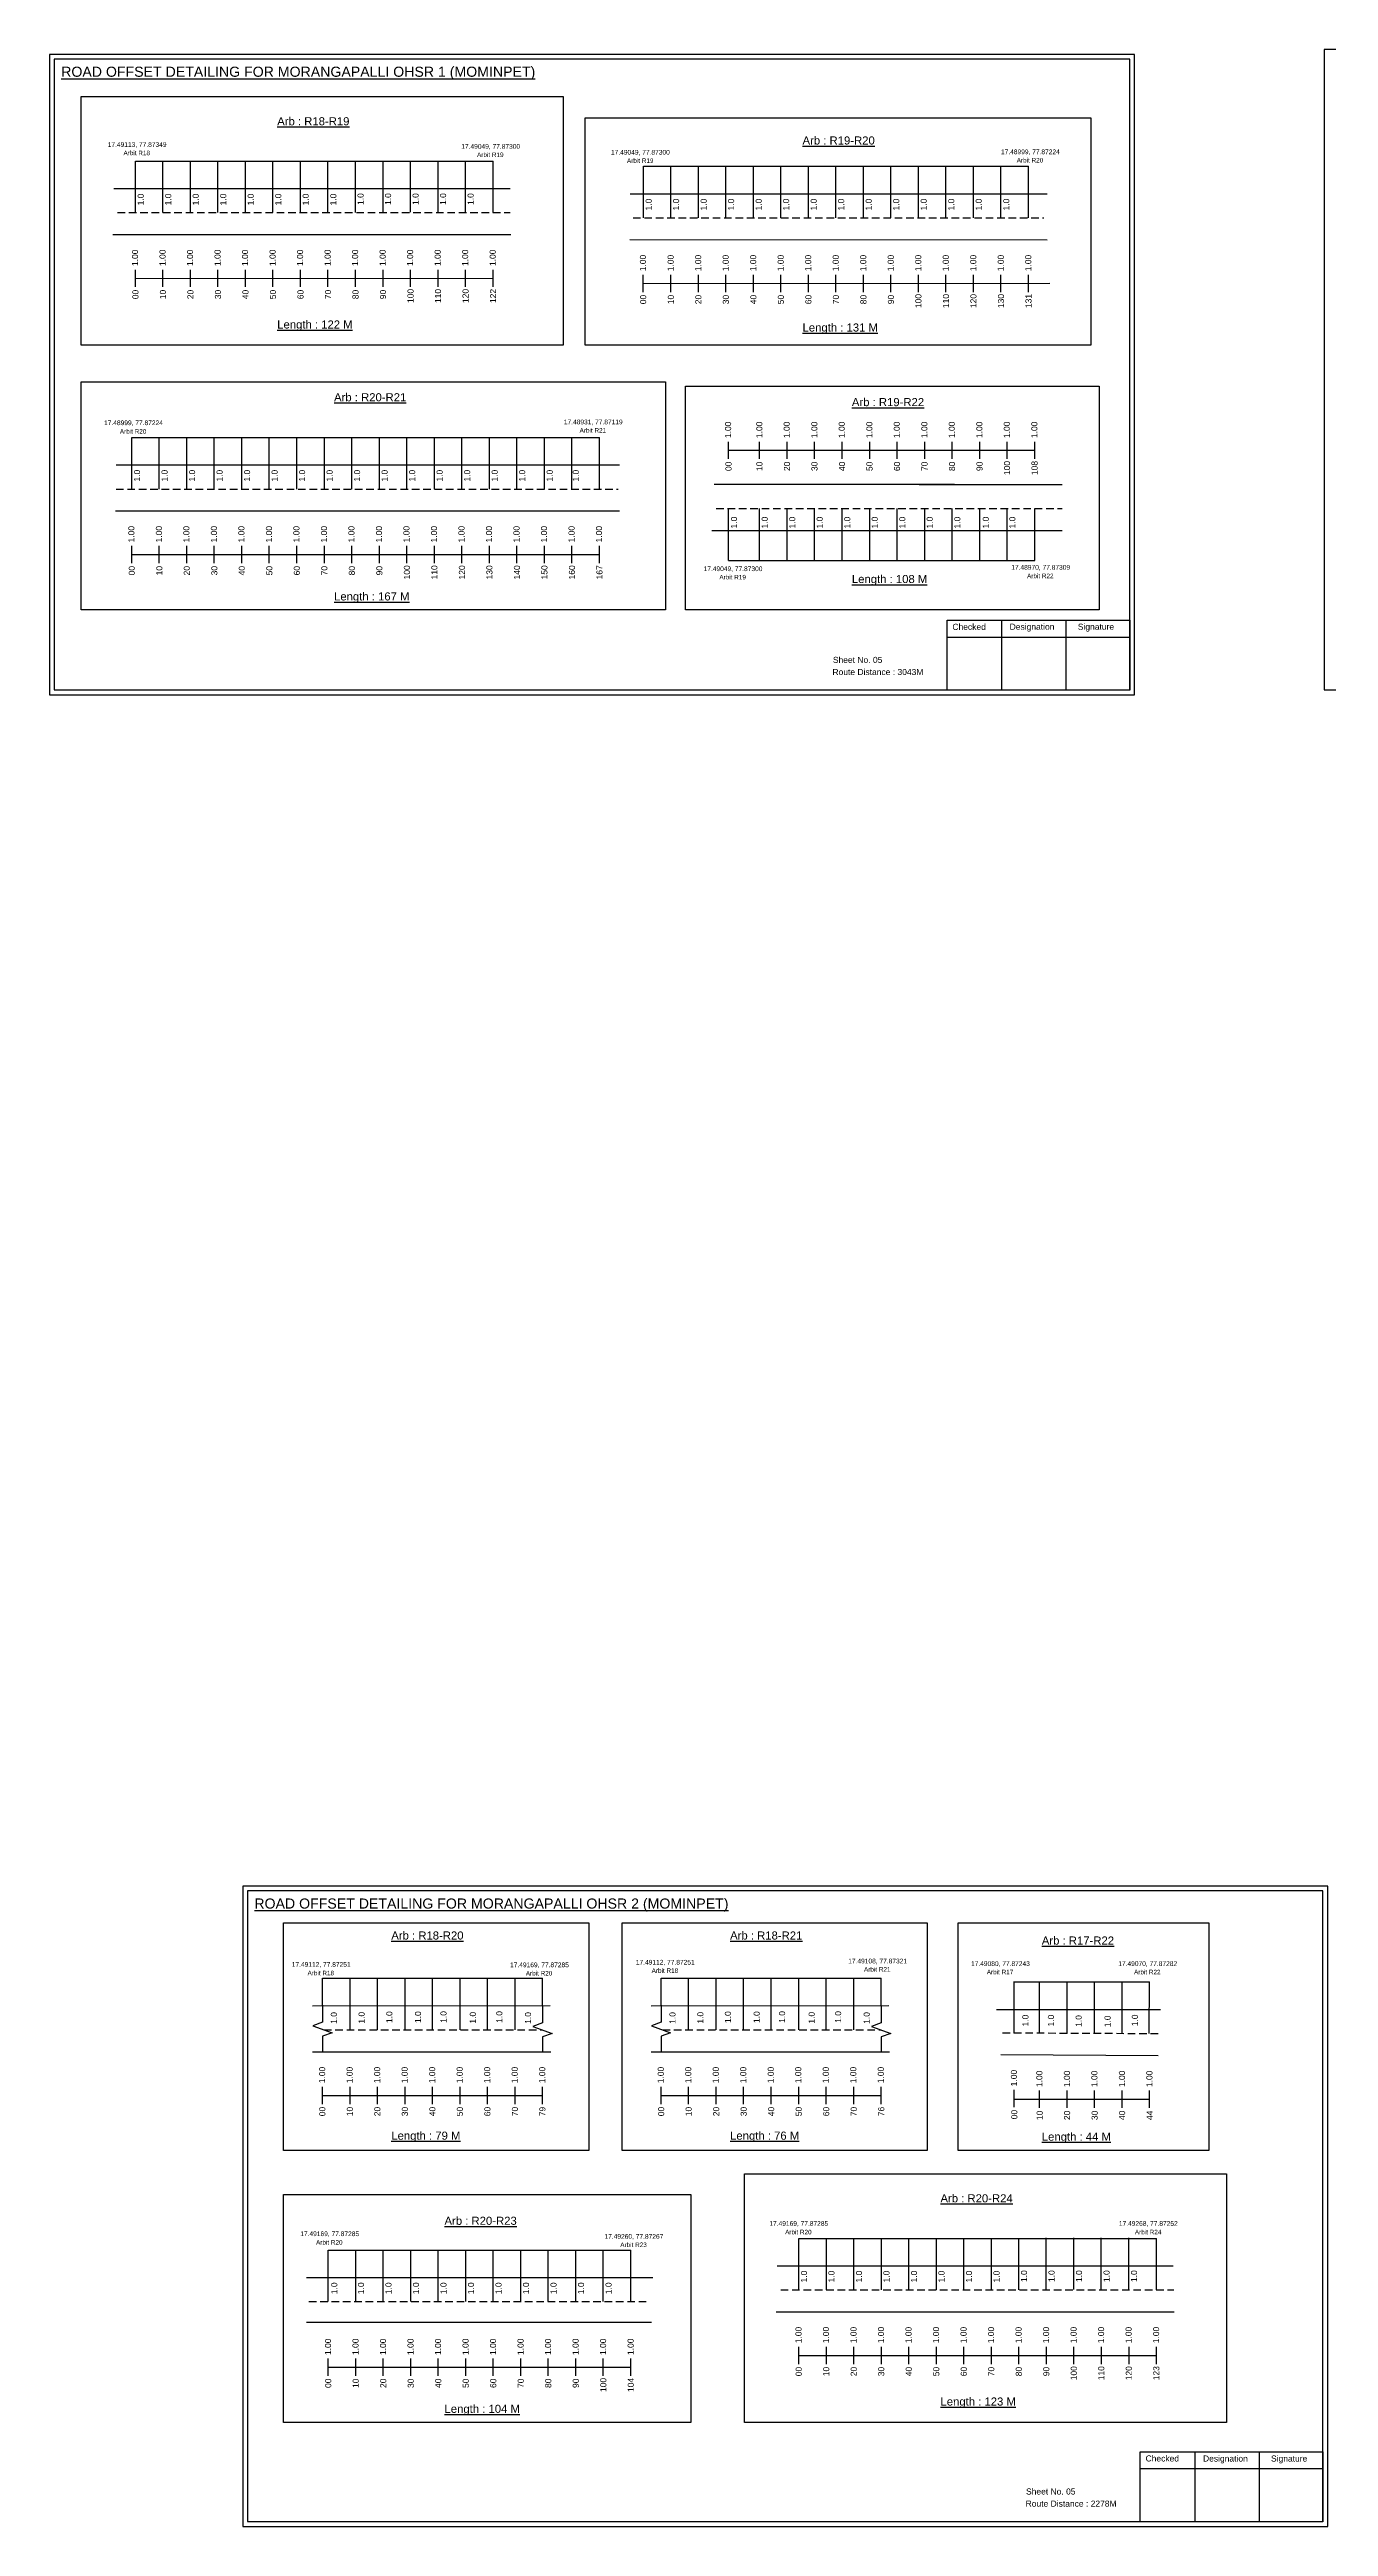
# Model space of a CAD drawing. Header units: inches. Extents: x 2380 to 8136, y 269 to 3641.
# Drawn here: x 5697 to 6329, y 269 to 1494 of the extents above; entities that cross this region are included whole.
import ezdxf

# ---------------------------------------------------------------- set-up
doc = ezdxf.new("R2010")
doc.units = ezdxf.units.IN
doc.header["$MEASUREMENT"] = 0
doc.linetypes.add('DASHED2', pattern=[0.375, 0.25, -0.125])
for name, color, linetype in [('PDF_Geometry', 7, 'Continuous'), ('PDF_Text', 5, 'Continuous'), ('pipe', 5, 'Continuous')]:
    doc.layers.add(name, color=color, linetype=linetype)
doc.styles.add('PDF Arial', font='arial.ttf')
doc.styles.get("Standard").update_dxf_attribs({"font": 'arial.ttf'})

msp = doc.modelspace()

# ---------------------------------------------------------------- linework, layer by layer
at = {"color": 5}
for p, q in [((5739.2, 1439.2), (5916, 1439.2)), ((5990.3, 1436.7), (6180.7, 1436.7)), ((5737.4, 1302.5), (5968.6, 1302.5)), ((6032.4, 1241.7), (6183.8, 1241.7)), ((5831.7, 540.5), (5940.5, 540.5)), ((5999.1, 540.5), (6107.9, 540.5)), ((6173.7, 538.6), (6240.6, 538.6)), ((5834.5, 406), (5984.1, 406)), ((6067.2, 411.8), (6244, 411.8))]:
    msp.add_line(p, q, dxfattribs=at)
for p, q in [((5739.2, 1413.7), (5739.2, 1439.2)), ((5752.8, 1413.7), (5752.8, 1439.2)), ((5766.4, 1413.7), (5766.4, 1439.2)), ((5780, 1413.7), (5780, 1439.2)), ((5793.6, 1413.7), (5793.6, 1439.2)), ((5807.2, 1413.7), (5807.2, 1439.2)), ((5820.8, 1413.7), (5820.8, 1439.2)), ((5834.4, 1413.7), (5834.4, 1439.2)), ((5848, 1413.7), (5848, 1439.2)), ((5861.6, 1413.9), (5861.6, 1439.4)), ((5875.2, 1413.9), (5875.2, 1439.4)), ((5888.8, 1413.9), (5888.8, 1439.4)), ((5902.4, 1413.9), (5902.4, 1439.4)), ((5916, 1413.7), (5916, 1439.2)), ((5990.3, 1411.1), (5990.3, 1436.7)), ((6003.9, 1411.1), (6003.9, 1436.7)), ((6017.5, 1411.1), (6017.5, 1436.7)), ((6031.1, 1411.1), (6031.1, 1436.7)), ((6044.7, 1411.1), (6044.7, 1436.7)), ((6058.3, 1411.1), (6058.3, 1436.7)), ((6071.9, 1411.1), (6071.9, 1436.7)), ((6085.5, 1411.1), (6085.5, 1436.7)), ((6099.1, 1411.1), (6099.1, 1436.7)), ((6112.7, 1411.1), (6112.7, 1436.7)), ((6126.3, 1411.1), (6126.3, 1436.7)), ((6139.9, 1411.1), (6139.9, 1436.7)), ((6153.5, 1411.1), (6153.5, 1436.7)), ((6167.1, 1411.1), (6167.1, 1436.7)), ((6180.7, 1411.1), (6180.7, 1436.7)), ((5728.5, 1425.6), (5924.4, 1425.6)), ((5983.8, 1423), (6189.9, 1423)), ((5728, 1402.9), (5924.8, 1402.9)), ((5983.7, 1400.4), (6189.9, 1400.3)), ((5737.4, 1277), (5737.4, 1302.5)), ((5751, 1277), (5751, 1302.5)), ((5764.6, 1277), (5764.6, 1302.5)), ((5778.2, 1277), (5778.2, 1302.5)), ((5791.8, 1277), (5791.8, 1302.5)), ((5805.4, 1277), (5805.4, 1302.5)), ((5819, 1277), (5819, 1302.5)), ((5832.6, 1277), (5832.6, 1302.5)), ((5846.2, 1277), (5846.2, 1302.5)), ((5859.8, 1277), (5859.8, 1302.5)), ((5873.4, 1277), (5873.4, 1302.5)), ((5887, 1277), (5887, 1302.5)), ((5900.6, 1277), (5900.6, 1302.5)), ((5914.2, 1277), (5914.2, 1302.5)), ((5927.8, 1277), (5927.8, 1302.5)), ((5941.4, 1277), (5941.4, 1302.5)), ((5955, 1277), (5955, 1302.5)), ((5968.6, 1277), (5968.6, 1302.5)), ((5729.6, 1288.9), (5819, 1288.9)), ((5819, 1288.9), (5968.6, 1288.9)), ((5968.6, 1288.9), (5978.5, 1288.9)), ((6144.2, 1279.2), (6025.3, 1279.2)), ((6126.7, 1279.2), (6197.4, 1279.2)), ((5729.3, 1266.2), (5978.5, 1266.2)), ((6032.4, 1241.7), (6032.4, 1267.3)), ((6047.8, 1241.7), (6047.8, 1267.3)), ((6061.4, 1241.7), (6061.4, 1267.3)), ((6075, 1241.7), (6075, 1267.3)), ((6088.6, 1241.7), (6088.6, 1267.3)), ((6102.2, 1241.7), (6102.2, 1267.3)), ((6115.8, 1241.7), (6115.8, 1267.3)), ((6129.4, 1241.7), (6129.4, 1267.3)), ((6143, 1241.7), (6143, 1267.3)), ((6156.6, 1241.7), (6156.6, 1267.3)), ((6170.2, 1241.7), (6170.2, 1267.3)), ((6183.8, 1241.7), (6183.8, 1267.3)), ((6024.1, 1256.5), (6197.4, 1256.5)), ((5831.7, 526.8), (5831.7, 540.5)), ((5845.3, 514.9), (5845.3, 540.5)), ((5858.9, 514.9), (5858.9, 540.5)), ((5872.5, 514.9), (5872.5, 540.5)), ((5886.1, 514.9), (5886.1, 540.5)), ((5899.7, 514.9), (5899.7, 540.5)), ((5913.3, 514.9), (5913.3, 540.5)), ((5926.9, 514.9), (5926.9, 540.5)), ((5940.5, 526.8), (5940.5, 540.5)), ((5999.1, 526.8), (5999.1, 540.5)), ((6012.7, 514.9), (6012.7, 540.5)), ((6026.3, 514.9), (6026.3, 540.5)), ((6039.9, 514.9), (6039.9, 540.5)), ((6053.5, 514.9), (6053.5, 540.5)), ((6067.1, 514.9), (6067.1, 540.5)), ((6080.7, 514.9), (6080.7, 540.5)), ((6094.3, 514.9), (6094.3, 540.5)), ((6107.9, 526.8), (6107.9, 540.5)), ((5826.7, 526.8), (5944.3, 526.9)), ((5994.1, 526.8), (6111.7, 526.9)), ((6173.7, 513.3), (6173.7, 538.9)), ((6186.2, 513.3), (6186.2, 538.6)), ((6199.8, 513.2), (6199.8, 538.6)), ((6213.4, 513.3), (6213.4, 538.6)), ((6227, 513), (6227, 538.6)), ((6240.4, 513.1), (6240.6, 538.6)), ((6245.9, 524.9), (6164.9, 524.9)), ((5826.8, 504.1), (5944.6, 504.1)), ((5994.2, 504.1), (6112, 504.1)), ((6167.1, 502.7), (6244.9, 502.3)), ((5834.5, 380.5), (5834.5, 406)), ((5848.1, 380.5), (5848.1, 406)), ((5861.7, 380.5), (5861.7, 406)), ((5875.3, 380.5), (5875.3, 406)), ((5888.9, 380.5), (5888.9, 406)), ((5902.5, 380.5), (5902.5, 406)), ((5916.1, 380.5), (5916.1, 406)), ((5929.7, 380.5), (5929.7, 406)), ((5943.3, 380.5), (5943.3, 406)), ((5956.9, 380.5), (5956.9, 406)), ((5970.5, 380.5), (5970.5, 406)), ((5984.1, 380.5), (5984.1, 406)), ((6067.2, 386.3), (6067.2, 411.8)), ((6080.8, 386.3), (6080.8, 411.8)), ((6094.4, 386.3), (6094.4, 411.8)), ((6108, 386.3), (6108, 411.8)), ((6121.6, 386.3), (6121.6, 411.8)), ((6135.2, 386.3), (6135.2, 411.8)), ((6148.8, 386.3), (6148.8, 411.8)), ((6162.4, 386.3), (6162.4, 411.8)), ((6176, 386.3), (6176, 411.8)), ((6189.5, 386.5), (6189.5, 412)), ((6203.1, 386.5), (6203.1, 412)), ((6216.7, 386.5), (6216.7, 412)), ((6230.3, 386.5), (6230.3, 412)), ((6244, 386.3), (6244, 411.8)), ((5823.7, 392.4), (5995, 392.4)), ((6056.5, 398.2), (6252.3, 398.2)), ((5994.3, 370.2), (5823.7, 370.2)), ((6055.9, 375.5), (6252.7, 375.5))]:
    msp.add_line(p, q)
at = {"linetype": 'DASHED2', "ltscale": 15}
for p, q in [((5730.3, 1413.7), (5924.5, 1413.7)), ((5985.2, 1411.1), (6188.3, 1411.1)), ((5729.6, 1277), (5977.8, 1276.9)), ((6026.3, 1267.3), (6197.4, 1267.3)), ((5832.4, 514.9), (5940.5, 514.9)), ((5999.8, 514.9), (6107.9, 514.9)), ((6167.9, 513.5), (6246.1, 513.1)), ((5824.9, 380.5), (5992.5, 380.5)), ((6058.2, 386.3), (6252.5, 386.3))]:
    msp.add_line(p, q, dxfattribs=at)
at = {"color": 217, "true_color": 0x93278f}
for p, q in [((5739.2, 1377), (5739.2, 1385.5)), ((5752.8, 1377), (5752.8, 1385.5)), ((5766.4, 1377), (5766.4, 1385.5)), ((5780, 1377), (5780, 1385.5)), ((5793.6, 1377), (5793.6, 1385.5)), ((5807.2, 1377), (5807.2, 1385.5)), ((5820.8, 1377), (5820.8, 1385.5)), ((5834.4, 1377), (5834.4, 1385.5)), ((5848, 1377), (5848, 1385.5)), ((5861.6, 1377), (5861.6, 1385.5)), ((5875.2, 1377), (5875.2, 1385.5)), ((5888.8, 1377), (5888.8, 1385.5)), ((5902.4, 1377), (5902.4, 1385.5)), ((5916, 1377), (5916, 1385.5)), ((5739.2, 1381.2), (5916, 1381.3)), ((5990.2, 1374.4), (5990.2, 1383)), ((5990.2, 1378.7), (6191.3, 1378.8)), ((6003.9, 1374.4), (6003.9, 1383)), ((6017.5, 1374.4), (6017.5, 1383)), ((6031.1, 1374.4), (6031.1, 1383)), ((6044.7, 1374.4), (6044.7, 1383)), ((6058.3, 1374.4), (6058.3, 1383)), ((6071.9, 1374.4), (6071.9, 1383)), ((6085.5, 1374.4), (6085.5, 1383)), ((6099.1, 1374.4), (6099.1, 1383)), ((6112.7, 1374.4), (6112.7, 1383)), ((6126.3, 1374.4), (6126.3, 1383)), ((6139.9, 1374.4), (6139.9, 1383)), ((6153.5, 1374.4), (6153.5, 1383)), ((6167.1, 1374.4), (6167.1, 1383)), ((6180.7, 1374.4), (6180.7, 1383)), ((6032.4, 1291.9), (6032.4, 1300.4)), ((6047.8, 1291.9), (6047.8, 1300.4)), ((6061.4, 1291.9), (6061.4, 1300.4)), ((6075, 1291.9), (6075, 1300.4)), ((6088.6, 1291.9), (6088.6, 1300.4)), ((6102.2, 1291.9), (6102.2, 1300.4)), ((6115.8, 1291.9), (6115.8, 1300.4)), ((6129.4, 1291.9), (6129.4, 1300.4)), ((6143, 1291.9), (6143, 1300.4)), ((6156.6, 1291.9), (6156.6, 1300.4)), ((6170.2, 1291.9), (6170.2, 1300.4)), ((6183.8, 1291.9), (6183.8, 1300.4)), ((6032.4, 1296.2), (6183.8, 1296.2)), ((5737.4, 1240.3), (5737.4, 1248.9)), ((5737.4, 1244.6), (5968.6, 1244.6)), ((5751, 1240.3), (5751, 1248.9)), ((5764.6, 1240.3), (5764.6, 1248.9)), ((5778.2, 1240.3), (5778.2, 1248.9)), ((5791.8, 1240.3), (5791.8, 1248.9)), ((5805.4, 1240.3), (5805.4, 1248.9)), ((5819, 1240.3), (5819, 1248.9)), ((5832.6, 1240.3), (5832.6, 1248.9)), ((5846.2, 1240.3), (5846.2, 1248.9)), ((5859.8, 1240.3), (5859.8, 1248.9)), ((5873.4, 1240.3), (5873.4, 1248.9)), ((5887, 1240.3), (5887, 1248.9)), ((5900.6, 1240.3), (5900.6, 1248.9)), ((5914.2, 1240.3), (5914.2, 1248.9)), ((5927.8, 1240.3), (5927.8, 1248.9)), ((5941.4, 1240.3), (5941.4, 1248.9)), ((5955, 1240.3), (5955, 1248.9)), ((5968.6, 1240.3), (5968.6, 1248.9)), ((5831.7, 478.2), (5831.7, 486.8)), ((5831.7, 482.5), (5940.5, 482.5)), ((5845.3, 478.2), (5845.3, 486.8)), ((5858.9, 478.2), (5858.9, 486.8)), ((5872.5, 478.2), (5872.5, 486.8)), ((5886.1, 478.2), (5886.1, 486.8)), ((5899.7, 478.2), (5899.7, 486.8)), ((5913.3, 478.2), (5913.3, 486.8)), ((5926.9, 478.2), (5926.9, 486.8)), ((5940.5, 478.2), (5940.5, 486.8)), ((5999.1, 478.2), (5999.1, 486.8)), ((5999.1, 482.5), (6107.9, 482.5)), ((6012.7, 478.2), (6012.7, 486.8)), ((6026.3, 478.2), (6026.3, 486.8)), ((6039.9, 478.2), (6039.9, 486.8)), ((6053.5, 478.2), (6053.5, 486.8)), ((6067.1, 478.2), (6067.1, 486.8)), ((6080.7, 478.2), (6080.7, 486.8)), ((6094.3, 478.2), (6094.3, 486.8)), ((6107.9, 478.2), (6107.9, 486.8)), ((6173.7, 476.7), (6173.7, 485.3)), ((6173.7, 480.6), (6240.6, 480.6)), ((6186.2, 476.3), (6186.2, 484.9)), ((6199.8, 476.3), (6199.8, 484.9)), ((6213.4, 476.3), (6213.4, 484.9)), ((6227, 476.3), (6227, 484.9)), ((6240.6, 476.3), (6240.6, 484.9)), ((6067.2, 349.6), (6067.2, 358.2)), ((6080.8, 349.6), (6080.8, 358.2)), ((6094.4, 349.6), (6094.4, 358.2)), ((6108, 349.6), (6108, 358.2)), ((6121.6, 349.6), (6121.6, 358.2)), ((6135.2, 349.6), (6135.2, 358.2)), ((6148.8, 349.6), (6148.8, 358.2)), ((6162.4, 349.6), (6162.4, 358.2)), ((6176, 349.6), (6176, 358.2)), ((6189.6, 349.6), (6189.6, 358.2)), ((6203.2, 349.6), (6203.2, 358.2)), ((6216.8, 349.6), (6216.8, 358.2)), ((6230.4, 349.6), (6230.4, 358.2)), ((6244, 349.6), (6244, 358.2)), ((5834.5, 343.8), (5834.5, 352.4)), ((5834.5, 348.1), (5984.1, 348.1)), ((5848.1, 343.8), (5848.1, 352.4)), ((5861.7, 343.8), (5861.7, 352.4)), ((5875.3, 343.8), (5875.3, 352.4)), ((5888.9, 343.8), (5888.9, 352.4)), ((5902.5, 343.8), (5902.5, 352.4)), ((5916.1, 343.8), (5916.1, 352.4)), ((5929.7, 343.8), (5929.7, 352.4)), ((5943.3, 343.8), (5943.3, 352.4)), ((5956.9, 343.8), (5956.9, 352.4)), ((5970.5, 343.8), (5970.5, 352.4)), ((5984.1, 343.8), (5984.1, 352.4)), ((6067.2, 353.9), (6244, 353.9))]:
    msp.add_line(p, q, dxfattribs=at)
for points in [[(5961.6, 1460.6), (6211.5, 1460.6), (6211.5, 1348.2), (5961.6, 1348.2)], [(5712.3, 1330), (6001.3, 1330), (6001.3, 1217.3), (5712.3, 1217.3)], [(6011.1, 1327.8), (6215.6, 1327.8), (6215.6, 1217.3), (6011.1, 1217.3)], [(5812.4, 567.9), (5963.3, 567.9), (5963.3, 455.3), (5812.4, 455.3)], [(5979.9, 567.9), (6130.7, 567.9), (6130.7, 455.3), (5979.9, 455.3)], [(6146, 567.9), (6269.8, 567.9), (6269.8, 455.3), (6146, 455.3)], [(5812.4, 433.5), (6013.7, 433.5), (6013.7, 320.8), (5812.4, 320.8)]]:
    msp.add_lwpolyline(points, close=True)
at = {"linetype": 'Continuous'}
for points in [[(5831.7, 527.1), (5831.7, 518.7), (5826.9, 516.9), (5836.4, 513.5), (5831.7, 511.8), (5831.7, 504.4)], [(5940.5, 526.8), (5940.5, 518.4), (5935.7, 516.6), (5945.2, 513.2), (5940.5, 511.5), (5940.5, 504.1)], [(5999.1, 527.1), (5999.1, 518.7), (5994.3, 516.9), (6003.8, 513.5), (5999.1, 511.8), (5999.1, 504.4)], [(6107.9, 526.8), (6107.9, 518.4), (6103.1, 516.6), (6112.6, 513.2), (6107.9, 511.5), (6107.9, 504.1)]]:
    msp.add_lwpolyline(points, dxfattribs=at)
at = {"layer": 'PDF_Geometry'}
for points in [[(5696.8, 1492), (5696.8, 1175.2), (6233.2, 1175.2), (6233.2, 1492)], [(5699.1, 1489.6), (5699.1, 1177.7), (6230.8, 1177.7), (6230.8, 1489.6)], [(6326.9, 1494.4), (6326.9, 1177.7), (6863.4, 1177.7), (6863.4, 1494.4)], [(5792.3, 586), (5792.3, 269.3), (6328.7, 269.3), (6328.7, 586)], [(5794.6, 583.7), (5794.6, 271.7), (6326.3, 271.7), (6326.3, 583.7)]]:
    msp.add_lwpolyline(points, close=True, dxfattribs=at)
at = {"layer": 'PDF_Geometry', "color": 242, "true_color": 0xcc1f26}
for points in [[(6230.8, 1177.6), (6140.5, 1177.6), (6140.5, 1212.2), (6230.8, 1212.2)], [(6326.3, 271.6), (6236, 271.6), (6236, 306.2), (6326.3, 306.2)]]:
    msp.add_lwpolyline(points, close=True, dxfattribs=at)
for points in [[(6140.5, 1203.8), (6230.8, 1203.8)], [(6167.4, 1212.2), (6167.4, 1177.6)], [(6199.2, 1212.2), (6199.2, 1177.6)], [(6236, 297.9), (6326.3, 297.9)], [(6263, 306.2), (6263, 271.6)], [(6294.7, 306.2), (6294.7, 271.6)]]:
    msp.add_lwpolyline(points, dxfattribs=at)
at = {"layer": 'pipe', "color": 0}
for points in [[(5712.3, 1471.1), (5950.6, 1471.1), (5950.6, 1348.2), (5712.3, 1348.2)], [(6040.3, 443.7), (6278.6, 443.7), (6278.6, 320.8), (6040.3, 320.8)]]:
    msp.add_lwpolyline(points, close=True, dxfattribs=at)

# ---------------------------------------------------------------- texts
at = {"color": 242, "true_color": 0xcd2027}
for s, height, p in [('%%UROAD OFFSET DETAILING FOR MORANGAPALLI OHSR 1 (MOMINPET)', 5, (5702.5, 1480.9)), ('%%UArb : R18-R19', 4, (5809.3, 1456.9)), ('%%UArb : R19-R20', 4, (6069, 1447.4)), ('%%ULength : 122 M', 4, (5809.3, 1356.4)), ('%%ULength : 131 M', 4, (6069, 1354.9)), ('%%UArb : R20-R21', 4, (5837.4, 1320.4)), ('%%UArb : R19-R22', 4, (6093.4, 1318)), ('%%ULength : 167 M', 4, (5837.4, 1221.9)), ('%%ULength : 108 M', 4, (6093.4, 1230.5)), ('%%UROAD OFFSET DETAILING FOR MORANGAPALLI OHSR 2 (MOMINPET)', 5, (5798, 574.9)), ('%%UArb : R18-R20', 4, (5865.7, 559.6)), ('%%UArb : R18-R21', 4, (6033.2, 559.6)), ('%%UArb : R17-R22', 4, (6187.3, 557.1)), ('%%ULength : 79 M', 4, (5865.7, 460.6)), ('%%ULength : 76 M', 4, (6033.2, 460.6)), ('%%ULength : 44 M', 4, (6187.3, 460.1)), ('%%UArb : R20-R24', 4, (6137.2, 429.6)), ('%%UArb : R20-R23', 4, (5892, 418.5)), ('%%ULength : 123 M', 4, (6137.2, 329.1)), ('%%ULength : 104 M', 4, (5892, 325.5))]:
    msp.add_text(s, height=height, dxfattribs=at).set_placement(p)
at = {"color": 5}
for s, height, p in [('17.49113, 77.87349', 2.34, (5725.5, 1446.2)), ('17.49049, 77.87300', 2.34, (5900.3, 1445.3)), ('Arbit R18', 2.25, (5733.3, 1442.1)), ('Arbit R19', 2.25, (5908.1, 1441.2)), ('17.49049, 77.87300', 2.34, (5974.3, 1442.4)), ('Arbit R19', 2.25, (5982.2, 1438.3)), ('17.48999, 77.87224', 2.34, (6167.1, 1442.6)), ('Arbit R20', 2.25, (6174.9, 1438.5)), ('17.48999, 77.87224', 2.34, (5723.7, 1308.6)), ('17.48931, 77.87119', 2.34, (5951, 1309)), ('Arbit R20', 2.25, (5731.5, 1304.4)), ('Arbit R21', 2.25, (5958.8, 1304.9)), ('17.49049, 77.87300', 2.34, (6020.1, 1236.4)), ('17.48970, 77.87309', 2.34, (6172.2, 1237.1)), ('Arbit R19', 2.25, (6027.9, 1232.3)), ('Arbit R22', 2.25, (6180, 1232.9)), ('17.49112, 77.87251', 2.34, (5816.5, 546.1)), ('Arbit R18', 2.25, (5824.3, 541.9)), ('17.49169, 77.87285', 2.34, (5924.4, 545.9)), ('Arbit R20', 2.25, (5932.2, 541.8)), ('17.49112, 77.87251', 2.34, (5986.6, 547.2)), ('Arbit R18', 2.25, (5994.4, 543.1)), ('17.49108, 77.87321', 2.34, (6091.6, 547.8)), ('Arbit R21', 2.25, (6099.4, 543.7)), ('17.49080, 77.87243', 2.34, (6152.3, 546.5)), ('Arbit R17', 2.25, (6160.1, 542.4)), ('17.49070, 77.87282', 2.34, (6225.1, 546.5)), ('Arbit R22', 2.25, (6232.9, 542.4)), ('17.49169, 77.87285', 2.34, (6052.6, 418)), ('17.49268, 77.87252', 2.34, (6225.4, 418)), ('17.49169, 77.87285', 2.34, (5820.7, 412.9)), ('Arbit R20', 2.25, (5828.5, 408.7)), ('17.49260, 77.87267', 2.34, (5971.1, 411.6)), ('Arbit R23', 2.25, (5978.9, 407.5)), ('Arbit R20', 2.25, (6060.4, 413.8)), ('Arbit R24', 2.25, (6233.3, 413.8))]:
    msp.add_text(s, height=height, dxfattribs=at).set_placement(p)
for p in [(5743.3, 1417.3), (5756.9, 1417.3), (5770.5, 1417.3), (5784.1, 1417.3), (5797.7, 1417.3), (5811.3, 1417.3), (5824.9, 1417.3), (5838.5, 1417.3), (5852, 1417.5), (5865.6, 1417.5), (5879.2, 1417.5), (5892.8, 1417.5), (5906.4, 1417.5), (5994.4, 1414.8), (6008, 1414.8), (6021.6, 1414.8), (6035.2, 1414.8), (6048.8, 1414.8), (6062.4, 1414.8), (6076, 1414.8), (6089.6, 1414.8), (6103.2, 1414.8), (6116.8, 1414.8), (6130.4, 1414.8), (6144, 1414.8), (6157.6, 1414.8), (6171.2, 1414.8), (5741.5, 1280.7), (5755.1, 1280.7), (5768.7, 1280.7), (5782.3, 1280.7), (5795.9, 1280.7), (5809.5, 1280.7), (5823.1, 1280.7), (5836.7, 1280.7), (5850.3, 1280.7), (5863.9, 1280.7), (5877.5, 1280.7), (5891.1, 1280.7), (5904.7, 1280.7), (5918.3, 1280.7), (5931.9, 1280.7), (5945.5, 1280.7), (5958.4, 1280.7), (6036.6, 1257.5), (6051.8, 1257.5), (6065.4, 1257.5), (6079, 1257.5), (6092.6, 1257.5), (6106.2, 1257.5), (6119.8, 1257.5), (6133.4, 1257.5), (6147, 1257.5), (6161.1, 1257.5), (6174.2, 1257.5), (5838.8, 517.9), (5852.5, 518), (5866.2, 518.3), (5880.4, 518.3), (5893, 518.4), (5907.5, 518), (5920.6, 518.4), (5934.8, 517.9), (6006.2, 517.9), (6020, 518), (6033.6, 518.3), (6047.8, 518.3), (6060.4, 518.4), (6075, 518), (6088.1, 518.4), (6102.2, 517.9), (6180.7, 516.6), (6193.3, 516.6), (6207, 516.4), (6221.3, 516.2), (6234.8, 516.7), (6071.2, 390), (6084.8, 390), (6098.4, 390), (6112, 390), (6125.6, 390), (6139.2, 390), (6152.8, 390), (6166.4, 390), (6180, 390.2), (6193.6, 390.2), (6207.2, 390.2), (6220.8, 390.2), (6234.4, 390.2), (5839, 384.2), (5852.2, 384.2), (5865.8, 384.2), (5879.4, 384.2), (5893, 384.2), (5906.6, 384.2), (5920.2, 384.2), (5933.8, 384.2), (5947.4, 384.2), (5961, 384.2), (5974.6, 384.2)]:
    msp.add_text('1.0', height=3, rotation=90).set_placement(p)
at = {"color": 217, "true_color": 0x93278f}
for s, p in [('1.00', (5740.5, 1387.3)), ('1.00', (5754.1, 1387.3)), ('1.00', (5767.7, 1387.3)), ('1.00', (5781.3, 1387.3)), ('1.00', (5794.9, 1387.3)), ('1.00', (5808.5, 1387.3)), ('1.00', (5822.1, 1387.3)), ('1.00', (5835.7, 1387.3)), ('1.00', (5849.3, 1387.3)), ('1.00', (5862.9, 1387.3)), ('1.00', (5876.5, 1387.3)), ('1.00', (5890.1, 1387.3)), ('1.00', (5903.7, 1387.3)), ('1.00', (5917.3, 1387.3)), ('1.00', (5991.6, 1384.7)), ('1.00', (6005.3, 1384.7)), ('1.00', (6018.9, 1384.7)), ('1.00', (6032.5, 1384.7)), ('1.00', (6046.1, 1384.7)), ('1.00', (6059.7, 1384.7)), ('1.00', (6073.3, 1384.7)), ('1.00', (6086.9, 1384.7)), ('1.00', (6100.5, 1384.7)), ('1.00', (6114.1, 1384.7)), ('1.00', (6127.7, 1384.7)), ('1.00', (6141.3, 1384.7)), ('1.00', (6154.9, 1384.7)), ('1.00', (6168.5, 1384.7)), ('1.00', (6182.1, 1384.7)), ('00', (5740.7, 1370.9)), ('10', (5754.3, 1370.9)), ('20', (5767.9, 1370.9)), ('30', (5781.5, 1370.9)), ('40', (5795.1, 1370.9)), ('50', (5808.7, 1370.9)), ('60', (5822.3, 1370.9)), ('70', (5835.9, 1370.9)), ('80', (5849.5, 1370.9)), ('90', (5863.1, 1370.9)), ('100', (5876.7, 1369)), ('110', (5890.3, 1369)), ('120', (5903.9, 1369)), ('122', (5917.5, 1369)), ('00', (5991.7, 1368.4)), ('10', (6005.4, 1368.4)), ('20', (6019, 1368.4)), ('30', (6032.6, 1368.4)), ('40', (6046.2, 1368.4)), ('50', (6059.8, 1368.4)), ('60', (6073.4, 1368.4)), ('70', (6087, 1368.4)), ('80', (6100.6, 1368.4)), ('90', (6114.2, 1368.4)), ('100', (6127.8, 1366.5)), ('110', (6141.4, 1366.5)), ('120', (6155, 1366.5)), ('130', (6168.6, 1366.5)), ('131', (6182.2, 1366.5)), ('1.00', (6033.7, 1302.2)), ('1.00', (6049.1, 1302.2)), ('1.00', (6062.7, 1302.2)), ('1.00', (6076.3, 1302.2)), ('1.00', (6089.9, 1302.2)), ('1.00', (6103.5, 1302.2)), ('1.00', (6117.1, 1302.2)), ('1.00', (6130.7, 1302.2)), ('1.00', (6144.3, 1302.2)), ('1.00', (6157.9, 1302.2)), ('1.00', (6171.5, 1302.2)), ('1.00', (6185.1, 1302.2)), ('00', (6033.9, 1285.9)), ('10', (6049.2, 1285.9)), ('20', (6062.8, 1285.9)), ('30', (6076.4, 1285.9)), ('40', (6090, 1285.9)), ('50', (6103.6, 1285.9)), ('60', (6117.2, 1285.9)), ('70', (6130.8, 1285.9)), ('80', (6144.4, 1285.9)), ('90', (6158, 1285.9)), ('100', (6171.6, 1283.9)), ('108', (6185.2, 1283.9)), ('1.00', (5738.7, 1250.6)), ('1.00', (5752.3, 1250.6)), ('1.00', (5765.9, 1250.6)), ('1.00', (5779.5, 1250.6)), ('1.00', (5793.1, 1250.6)), ('1.00', (5806.7, 1250.6)), ('1.00', (5820.3, 1250.6)), ('1.00', (5833.9, 1250.6)), ('1.00', (5847.5, 1250.6)), ('1.00', (5861.1, 1250.6)), ('1.00', (5874.7, 1250.6)), ('1.00', (5888.3, 1250.6)), ('1.00', (5901.9, 1250.6)), ('1.00', (5915.5, 1250.6)), ('1.00', (5929.1, 1250.6)), ('1.00', (5942.7, 1250.6)), ('1.00', (5956.3, 1250.6)), ('1.00', (5969.9, 1250.6)), ('00', (5738.9, 1234.3)), ('10', (5752.5, 1234.3)), ('20', (5766.1, 1234.3)), ('30', (5779.7, 1234.3)), ('40', (5793.3, 1234.3)), ('50', (5806.9, 1234.3)), ('60', (5820.5, 1234.3)), ('70', (5834.1, 1234.3)), ('80', (5847.7, 1234.3)), ('90', (5861.3, 1234.3)), ('100', (5874.9, 1232.3)), ('110', (5888.5, 1232.3)), ('120', (5902.1, 1232.3)), ('130', (5915.7, 1232.3)), ('140', (5929.3, 1232.3)), ('150', (5942.9, 1232.3)), ('160', (5956.5, 1232.3)), ('167', (5970.1, 1232.3)), ('1.00', (5833, 488.5)), ('1.00', (5846.6, 488.5)), ('1.00', (5860.2, 488.5)), ('1.00', (5873.8, 488.5)), ('1.00', (5887.4, 488.5)), ('1.00', (5901, 488.5)), ('1.00', (5914.6, 488.5)), ('1.00', (5928.2, 488.5)), ('1.00', (5941.8, 488.5)), ('1.00', (6000.4, 488.5)), ('1.00', (6014, 488.5)), ('1.00', (6027.6, 488.5)), ('1.00', (6041.2, 488.5)), ('1.00', (6054.8, 488.5)), ('1.00', (6068.4, 488.5)), ('1.00', (6082, 488.5)), ('1.00', (6095.6, 488.5)), ('1.00', (6109.2, 488.5)), ('1.00', (6175, 487)), ('1.00', (6187.6, 486.6)), ('1.00', (6201.2, 486.6)), ('1.00', (6214.8, 486.6)), ('1.00', (6228.4, 486.6)), ('1.00', (6242, 486.6)), ('00', (5833.1, 472.2)), ('10', (5846.7, 472.2)), ('20', (5860.3, 472.2)), ('30', (5873.9, 472.2)), ('40', (5887.5, 472.2)), ('50', (5901.1, 472.2)), ('60', (5914.7, 472.2)), ('70', (5928.3, 472.2)), ('79', (5941.9, 472.2)), ('00', (6000.6, 472.2)), ('10', (6014.2, 472.2)), ('20', (6027.8, 472.2)), ('30', (6041.4, 472.2)), ('40', (6055, 472.2)), ('50', (6068.6, 472.2)), ('60', (6082.2, 472.2)), ('70', (6095.8, 472.2)), ('76', (6109.4, 472.2)), ('00', (6175.2, 470.7)), ('10', (6187.7, 470.3)), ('20', (6201.3, 470.3)), ('30', (6214.9, 470.3)), ('40', (6228.5, 470.3)), ('44', (6242.1, 470.3)), ('1.00', (6068.5, 359.9)), ('1.00', (6082.1, 359.9)), ('1.00', (6095.7, 359.9)), ('1.00', (6109.3, 359.9)), ('1.00', (6122.9, 359.9)), ('1.00', (6136.5, 359.9)), ('1.00', (6150.1, 359.9)), ('1.00', (6163.7, 359.9)), ('1.00', (6177.3, 359.9)), ('1.00', (6190.9, 359.9)), ('1.00', (6204.5, 359.9)), ('1.00', (6218.1, 359.9)), ('1.00', (6231.7, 359.9)), ('1.00', (6245.3, 359.9)), ('1.00', (5835.9, 354.1)), ('1.00', (5849.5, 354.1)), ('1.00', (5863.1, 354.1)), ('1.00', (5876.7, 354.1)), ('1.00', (5890.3, 354.1)), ('1.00', (5903.9, 354.1)), ('1.00', (5917.5, 354.1)), ('1.00', (5931.1, 354.1)), ('1.00', (5944.7, 354.1)), ('1.00', (5958.3, 354.1)), ('1.00', (5971.9, 354.1)), ('1.00', (5985.5, 354.1)), ('00', (6068.6, 343.6)), ('10', (6082.2, 343.6)), ('20', (6095.8, 343.6)), ('30', (6109.4, 343.6)), ('40', (6123, 343.6)), ('50', (6136.6, 343.6)), ('60', (6150.2, 343.6)), ('70', (6163.8, 343.6)), ('80', (6177.4, 343.6)), ('90', (6191, 343.6)), ('100', (6204.6, 341.6)), ('110', (6218.2, 341.6)), ('120', (6231.8, 341.6)), ('123', (6245.4, 341.6)), ('00', (5836, 337.8)), ('10', (5849.6, 337.8)), ('20', (5863.2, 337.8)), ('30', (5876.8, 337.8)), ('40', (5890.4, 337.8)), ('50', (5904, 337.8)), ('60', (5917.6, 337.8)), ('70', (5931.2, 337.8)), ('80', (5944.8, 337.8)), ('90', (5958.4, 337.8)), ('100', (5972, 335.8)), ('104', (5985.6, 335.8))]:
    msp.add_text(s, height=3, rotation=90, dxfattribs=at).set_placement(p)
for s, p in [('Sheet No. 05', (6084, 1191)), ('Route Distance : 3043M', (6083.8, 1185)), ('Route Distance : 2278M', (6179.3, 279.1)), ('Sheet No. 05', (6179.5, 285.1))]:
    msp.add_text(s, height=3).set_placement(p)
at = {"layer": 'PDF_Text', "color": 7, "attachment_point": 7, "style": 'PDF Arial'}
for s, insert, char_height in [('Checked', (6143.1, 1207.3), 3), ('Designation', (6171.4, 1206.5), 3.001), ('Signature', (6205.1, 1206.5), 3), ('Checked', (6238.6, 301.4), 3), ('Designation', (6267, 300.5), 3.001), ('Signature', (6300.6, 300.5), 3)]:
    msp.add_mtext(s, dxfattribs=dict(at, insert=insert, char_height=char_height))

doc.saveas('drawing.dxf')
